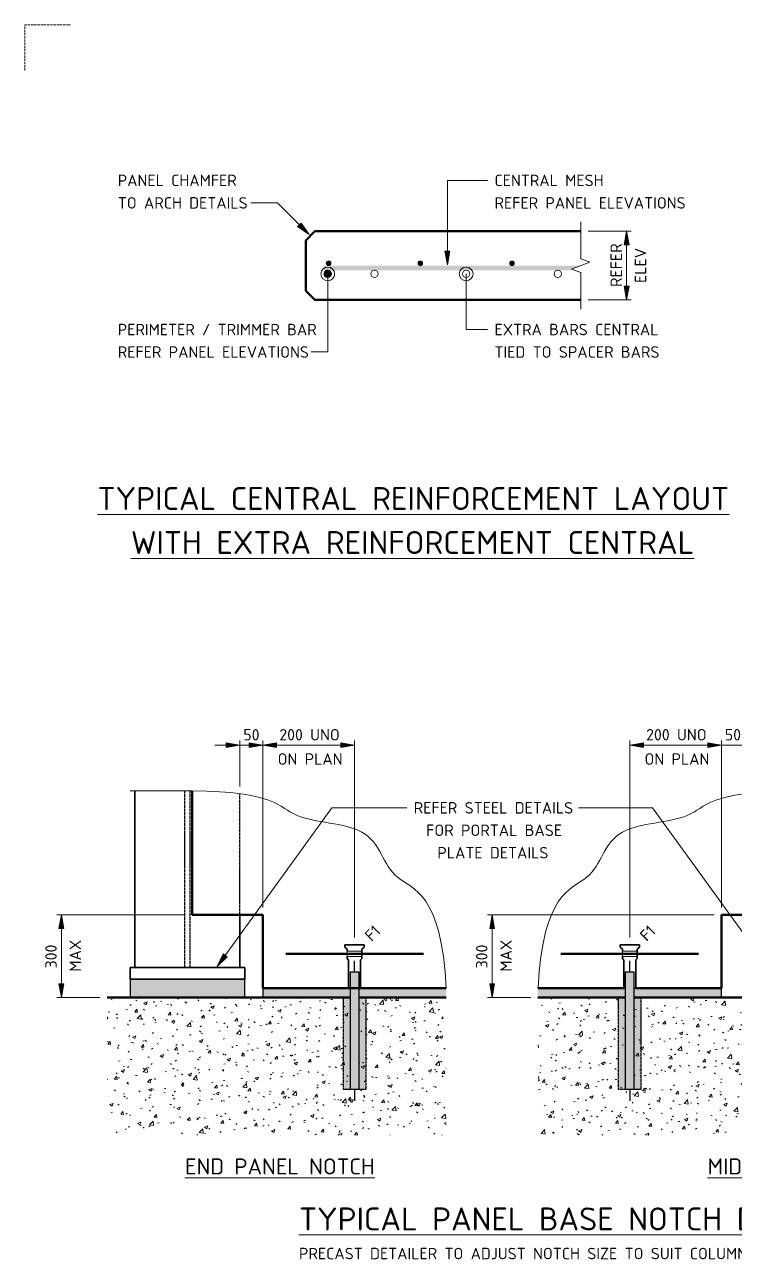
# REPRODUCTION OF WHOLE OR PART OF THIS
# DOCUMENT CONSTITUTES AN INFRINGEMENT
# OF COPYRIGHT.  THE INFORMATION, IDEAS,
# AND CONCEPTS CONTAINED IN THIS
# Model space of a CAD drawing. Header units: millimetres. Extents: x 1317 to 9218, y 3460 to 6153.
# Drawn here: x 1317 to 2864, y 3460 to 6151 of the extents above; entities that cross this region are included whole.
import ezdxf

# ---------------------------------------------------------------- set-up
doc = ezdxf.new("R2010")
doc.units = ezdxf.units.MM
doc.linetypes.add('Dash', pattern=[7, 5, -2])
doc.linetypes.add('Hidden', pattern=[4, 3, -1])
for name, color, linetype, lineweight in [('A-000-T_TEXT', 231, 'Continuous', 13), ('A-010-D_DIM', 211, 'Continuous', 13), ('A-010-D_DIM-10', 211, 'Continuous', 13), ('A-010-M_LINE', 90, 'Continuous', 13), ('Z-000-T_TEXT', 131, 'Continuous', 18), ('Z-060-M_DETAIL', 92, 'Continuous', 25), ('Z-200_P_REF_PLANE', 111, 'Dash', 13)]:
    doc.layers.add(name, color=color, linetype=linetype, lineweight=lineweight)
doc.styles.add('ISOCPEUR', font='isocpeur.ttf', dxfattribs={"height": 25})
doc.styles.add('ISOCPEUR_1', font='isocpeur.ttf', dxfattribs={"height": 25})
doc.styles.add('ISOCPEUR_2', font='isocpeur.ttf', dxfattribs={"height": 50})
doc.styles.add('ISOCPEUR_3', font='isocpeur.ttf', dxfattribs={"height": 35})
doc.dimstyles.new('2_5___Arrow_Tick', dxfattribs={"dimscale": 304.8, "dimtxt": 24.899529, "dimasz": 0.098425, "dimexe": 0.032808, "dimexo": 0.052493, "dimgap": 0.008202, "dimtad": 1, "dimdec": 0, "dimzin": 0, "dimdsep": 46, "dimtxsty": 'ISOCPEUR', "dimsah": 1, "dimcen": 0.09, "dimadec": 0, "dimazin": 0, "dimtfac": 1, "dimtdec": 4, "dimtix": 1, "dimtmove": 0, "dimatfit": 3, "dimfxl": 1, "dimtvp": 1, "dimtolj": 1, "dimtzin": 0, "dimlwd": 18, "dimlwe": 18, "dimarcsym": 2})
doc.dimstyles.new('2_5___Arrow_Tick_1', dxfattribs={"dimscale": 304.8, "dimtxt": 24.899529, "dimasz": 0.098425, "dimexe": 0.032808, "dimexo": 0.052493, "dimgap": 0.008202, "dimtad": 1, "dimdec": 0, "dimzin": 0, "dimdsep": 46, "dimtxsty": 'ISOCPEUR_1', "dimsah": 1, "dimcen": 0.09, "dimadec": 0, "dimazin": 0, "dimtfac": 1, "dimtdec": 4, "dimtix": 1, "dimtmove": 0, "dimatfit": 3, "dimfxl": 1, "dimtvp": 1, "dimtolj": 1, "dimtzin": 0, "dimlwd": 18, "dimlwe": 18, "dimarcsym": 2})
pattern_1 = [(50, (0, 0), (72.87376, -6.3761), [7.62, -83.82]), (355, (0, 0), (-14.097, 76.4224), [6.096, -67.056]), (100.451, (6.07, -0.53), (58.777, 70.0469), [6.476, -71.236]), (46.184, (0, 20.32), (108.4314, -16.8175), [11.43, -125.73]), (96.636, (9.04, 18.92), (94.961, 98.9709), [9.714, -106.854]), (351.184, (0, 20.32), (94.9623, 98.9702), [9.144, -100.584]), (21, (10.16, 15.24), (60.64565, -40.90654), [7.62, -83.82]), (326, (10.16, 15.24), (24.7208, 73.6749), [6.096, -67.056]), (71.451, (15.214, 11.83), (85.3669, 32.7687), [6.476, -71.236]), (37.5, (0, 0), (1.23552, 33.82243), [3.353, -62.89, 3.353, -64.719, -67.31]), (37.5, (0, 0), (1.23552, 33.82243), [-134.315, 3.353, -63.957]), (7.5, (0, 0), (26.72815, 40.07255), [3.353, -35.458, 3.353, -61.366, -25.654]), (7.5, (0, 0), (26.72815, 40.07255), [-103.53, 3.353, -22.301]), (327.5, (-22.657, 0), (54.23632, -2.29212), [3.353, -22.047, 3.353, -75.895, -105.156]), (327.5, (-22.657, 0), (54.23632, -2.29212), [-104.648, 3.353, -101.803]), (317.5, (-32.817, 0), (59.2516, 10.17014), [3.353, -29.667, 3.353, -49.276, -74.676]), (317.5, (-32.817, 0), (59.2516, 10.17014), [-85.649, 3.353, -71.323])]

# ---------------------------------------------------------------- blocks, each defined once
blk = doc.blocks.new('FE1 - FE20095 ELEVATION-4128133-S-3901 - _INDUSTRIAL_ TYPICAL PRECAST PANEL DETAILS')
at = {"layer": 'Z-060-M_DETAIL', "lineweight": 35}
for p, q in [((13, 0), (10, 0)), ((13, -61.4), (13, 0)), ((-10, 0), (-13, 0)), ((-13, 0), (-13, -62)), ((-13, -62), (-16, -65)), ((-16, -65), (-16, -69)), ((-16, -69), (-16, -81)), ((16, -65), (13, -61.4)), ((16, -69), (16, -65)), ((-16, -85), (-21, -90)), ((-21, -90), (-21, -95)), ((-21, -95), (21, -95)), ((-16, -81), (-16, -85)), ((16, -85), (16, -81)), ((21, -90), (16, -85)), ((21, -95), (21, -90))]:
    blk.add_line(p, q, dxfattribs=at)
at = {"layer": 'Z-060-M_DETAIL', "lineweight": 18}
for p, q in [((16, -69), (-16, -69)), ((16, -81), (16, -69)), ((-16, -81), (16, -81))]:
    blk.add_line(p, q, dxfattribs=at)
blk = doc.blocks.new('NRP_Bolt Detailed Section _v2_ - M20-4121778-S-3901 - _INDUSTRIAL_ TYPICAL PRECAST PANEL DETAILS')
at = {"layer": 'Z-060-M_DETAIL'}
blk.add_hatch(color=256, dxfattribs=at).paths.add_polyline_path([(0, 10), (0, -10), (255, -10), (255, 10)])
for p, q in [((0, 0), (-25, 0)), ((255, 10), (0, 10)), ((0, 10), (0, -10)), ((255, -10), (255, 10)), ((0, -10), (255, -10)), ((255, 0), (280, 0))]:
    blk.add_line(p, q, dxfattribs=at)
blk = doc.blocks.new('NRP_Reinft Bar Section BN - R10-4129583-S-3901 - _INDUSTRIAL_ TYPICAL PRECAST PANEL DETAILS')
at = {"layer": 'Z-060-M_DETAIL', "lineweight": 13}
blk.add_hatch(color=256, dxfattribs=at).paths.add_polyline_path([(0, 5), (-1.3, 4.8), (-2.5, 4.3), (-3.5, 3.5), (-4.3, 2.5), (-4.8, 1.3), (-5, 0), (-4.8, -1.3), (-4.3, -2.5), (-3.5, -3.5), (-2.5, -4.3), (-1.3, -4.8), (0, -5), (1.3, -4.8), (2.5, -4.3), (3.5, -3.5), (4.3, -2.5), (4.8, -1.3), (5, 0), (4.8, 1.3), (4.3, 2.5), (3.5, 3.5), (2.5, 4.3), (1.3, 4.8), (0.4, 4.9)])
for start, end in [(0, 180), (180, 0)]:
    blk.add_arc((0, 0), 5, start, end, dxfattribs=at)
blk = doc.blocks.new('NRP_Reinft Bar Section BN - N16-4128137-S-3901 - _INDUSTRIAL_ TYPICAL PRECAST PANEL DETAILS')
at = {"layer": 'Z-060-M_DETAIL', "lineweight": 13}
blk.add_hatch(color=256, dxfattribs=at).paths.add_polyline_path([(0, -8), (2.1, -7.7), (4, -6.9), (5.7, -5.7), (6.9, -4), (7.7, -2.1), (8, 0), (7.7, 2.1), (6.9, 4), (5.7, 5.7), (4, 6.9), (2.1, 7.7), (0, 8), (-2.1, 7.7), (-4, 6.9), (-5.7, 5.7), (-6.9, 4), (-7.7, 2.1), (-8, 0), (-7.7, -2.1), (-6.9, -4), (-5.7, -5.7), (-4, -6.9), (-2.1, -7.7)])
for start, end in [(360, 180), (180, 360)]:
    blk.add_arc((0, 0), 8, start, end, dxfattribs=at)
blk = doc.blocks.new('NRP_Break Line _v2_ - Section-3988886-S-3901 - _INDUSTRIAL_ TYPICAL PRECAST PANEL DETAILS')
at = {"layer": 'Z-060-M_DETAIL', "lineweight": 18}
for p, q in [((0, 0), (60, 0)), ((90, 0), (150, 0))]:
    blk.add_line(p, q, dxfattribs=at)
blk = doc.blocks.new('DIMBLOCK7-S-3901 - _INDUSTRIAL_ TYPICAL PRECAST PANEL DETAILS')
at = {"layer": 'A-010-D_DIM-10', "lineweight": 18}
for points in [[(1786.2, 4580.9), (1756.2, 4586.2), (1756.2, 4575.6)], [(1836.2, 4580.9), (1866.2, 4575.6), (1866.2, 4586.2)]]:
    blk.add_hatch(color=256, dxfattribs=at).paths.add_polyline_path(points)
for p, q in [((1731.7, 4580.9), (1836.2, 4580.9)), ((1786.2, 4580.9), (1756.2, 4586.2)), ((1756.2, 4586.2), (1756.2, 4575.6)), ((1756.2, 4575.6), (1786.2, 4580.9)), ((1786.2, 4580.9), (1786.2, 4590.9)), ((1786.2, 4580.9), (1786.2, 4490.5)), ((1836.2, 4580.9), (1836.2, 4590.9)), ((1866.2, 4586.2), (1836.2, 4580.9)), ((1836.2, 4580.9), (1866.2, 4575.6)), ((1836.2, 4580.9), (1836.2, 4226.9)), ((1866.2, 4575.6), (1866.2, 4586.2))]:
    blk.add_line(p, q, dxfattribs=at)
at = {"layer": 'A-010-D_DIM-10', "color": 0, "lineweight": 18, "insert": (1793.5, 4616), "char_height": 25, "width": 42.521, "attachment_point": 1, "line_spacing_factor": 1.149209, "style": 'ISOCPEUR'}
blk.add_mtext('50', dxfattribs=at)
blk = doc.blocks.new('DIMBLOCK8-S-3901 - _INDUSTRIAL_ TYPICAL PRECAST PANEL DETAILS')
at = {"layer": 'A-010-D_DIM-10', "lineweight": 18}
for points in [[(1836.2, 4580.9), (1806.2, 4586.2), (1806.2, 4575.6)], [(1836.2, 4580.9), (1866.2, 4575.6), (1866.2, 4586.2)], [(2036.2, 4580.9), (2006.2, 4586.2), (2006.2, 4575.6)]]:
    blk.add_hatch(color=256, dxfattribs=at).paths.add_polyline_path(points)
for p, q in [((1836.2, 4580.9), (1806.2, 4586.2)), ((1806.2, 4586.2), (1806.2, 4575.6)), ((1806.2, 4575.6), (1836.2, 4580.9)), ((1836.2, 4580.9), (1836.2, 4590.9)), ((1866.2, 4586.2), (1836.2, 4580.9)), ((1836.2, 4580.9), (2036.2, 4580.9)), ((1836.2, 4580.9), (1866.2, 4575.6)), ((1836.2, 4580.9), (1836.2, 4226.9)), ((1866.2, 4575.6), (1866.2, 4586.2)), ((2036.2, 4580.9), (2006.2, 4586.2)), ((2006.2, 4586.2), (2006.2, 4575.6)), ((2006.2, 4575.6), (2036.2, 4580.9)), ((2036.2, 4580.9), (2036.2, 4590.9)), ((2036.2, 4580.9), (2036.2, 4161.9))]:
    blk.add_line(p, q, dxfattribs=at)
at = {"layer": 'A-010-D_DIM-10', "color": 0, "lineweight": 18, "char_height": 25, "attachment_point": 1, "line_spacing_factor": 1.149209, "style": 'ISOCPEUR'}
for s, insert, width in [('200 UNO', (1872, 4616), 153.994), ('ON PLAN', (1868.4, 4563.1), 162.613)]:
    blk.add_mtext(s, dxfattribs=dict(at, insert=insert, width=width))
blk = doc.blocks.new('DIMBLOCK9-S-3901 - _INDUSTRIAL_ TYPICAL PRECAST PANEL DETAILS')
at = {"layer": 'A-010-D_DIM-10', "lineweight": 18}
for points in [[(1396.7, 4210.9), (1391.4, 4180.9), (1402, 4180.9)], [(1396.7, 4030.9), (1402, 4060.9), (1391.4, 4060.9)]]:
    blk.add_hatch(color=256, dxfattribs=at).paths.add_polyline_path(points)
for p, q in [((1396.7, 4210.9), (1386.7, 4210.9)), ((1396.7, 4210.9), (1391.4, 4180.9)), ((1396.7, 4210.9), (1396.7, 4030.9)), ((1402, 4180.9), (1396.7, 4210.9)), ((1396.7, 4210.9), (1665.7, 4210.9)), ((1391.4, 4180.9), (1402, 4180.9)), ((1402, 4060.9), (1391.4, 4060.9)), ((1391.4, 4060.9), (1396.7, 4030.9)), ((1396.7, 4030.9), (1402, 4060.9)), ((1396.7, 4030.9), (1386.7, 4030.9)), ((1396.7, 4030.9), (1480.7, 4030.9))]:
    blk.add_line(p, q, dxfattribs=at)
at = {"layer": 'A-010-D_DIM-10', "color": 0, "lineweight": 18, "char_height": 25, "attachment_point": 1, "rotation": 90, "line_spacing_factor": 1.149209}
for s, insert, width, style in [('\u200c300', (1361.5, 4094.3), 63.781, 'ISOCPEUR_1'), ('MAX', (1414.4, 4087.1), 81.019, 'ISOCPEUR')]:
    blk.add_mtext(s, dxfattribs=dict(at, insert=insert, width=width, style=style))
blk = doc.blocks.new('DIMBLOCK10-S-3901 - _INDUSTRIAL_ TYPICAL PRECAST PANEL DETAILS')
at = {"layer": 'A-010-D_DIM-10', "lineweight": 18}
for points in [[(2629.5, 5700.9), (2624.2, 5670.9), (2634.8, 5670.9)], [(2629.5, 5550.9), (2634.8, 5580.9), (2624.2, 5580.9)]]:
    blk.add_hatch(color=256, dxfattribs=at).paths.add_polyline_path(points)
for p, q in [((2629.5, 5700.9), (2545.5, 5700.9)), ((2629.5, 5700.9), (2624.2, 5670.9)), ((2629.5, 5550.9), (2629.5, 5700.9)), ((2634.8, 5670.9), (2629.5, 5700.9)), ((2629.5, 5700.9), (2639.5, 5700.9)), ((2624.2, 5670.9), (2634.8, 5670.9)), ((2634.8, 5580.9), (2624.2, 5580.9)), ((2624.2, 5580.9), (2629.5, 5550.9)), ((2629.5, 5550.9), (2634.8, 5580.9)), ((2629.5, 5550.9), (2545.5, 5550.9)), ((2629.5, 5550.9), (2639.5, 5550.9))]:
    blk.add_line(p, q, dxfattribs=at)
at = {"layer": 'A-010-D_DIM-10', "color": 0, "lineweight": 18, "char_height": 25, "attachment_point": 1, "rotation": 90, "line_spacing_factor": 1.149209, "style": 'ISOCPEUR'}
for s, insert, width in [('REFER', (2594.3, 5579.2), 112.048), ('ELEV', (2647.2, 5588), 90.788)]:
    blk.add_mtext(s, dxfattribs=dict(at, insert=insert, width=width))
blk = doc.blocks.new('DIMBLOCK12-S-3901 - _INDUSTRIAL_ TYPICAL PRECAST PANEL DETAILS')
at = {"layer": 'A-010-D_DIM-10', "lineweight": 18}
for points in [[(2336.2, 4210.9), (2330.9, 4180.9), (2341.5, 4180.9)], [(2336.2, 4030.9), (2341.5, 4060.9), (2330.9, 4060.9)]]:
    blk.add_hatch(color=256, dxfattribs=at).paths.add_polyline_path(points)
for p, q in [((2336.2, 4210.9), (2326.2, 4210.9)), ((2336.2, 4210.9), (2330.9, 4180.9)), ((2336.2, 4210.9), (2336.2, 4030.9)), ((2341.5, 4180.9), (2336.2, 4210.9)), ((2336.2, 4210.9), (2820.2, 4210.9)), ((2330.9, 4180.9), (2341.5, 4180.9)), ((2341.5, 4060.9), (2330.9, 4060.9)), ((2330.9, 4060.9), (2336.2, 4030.9)), ((2336.2, 4030.9), (2341.5, 4060.9)), ((2336.2, 4030.9), (2326.2, 4030.9)), ((2336.2, 4030.9), (2420.2, 4030.9))]:
    blk.add_line(p, q, dxfattribs=at)
at = {"layer": 'A-010-D_DIM-10', "color": 0, "lineweight": 18, "char_height": 25, "attachment_point": 1, "rotation": 90, "line_spacing_factor": 1.149209}
for s, insert, width, style in [('\u200c300', (2301, 4094.3), 63.781, 'ISOCPEUR_1'), ('MAX', (2353.9, 4087.1), 81.019, 'ISOCPEUR')]:
    blk.add_mtext(s, dxfattribs=dict(at, insert=insert, width=width, style=style))
blk = doc.blocks.new('DIMBLOCK21-S-3901 - _INDUSTRIAL_ TYPICAL PRECAST PANEL DETAILS')
at = {"layer": 'A-010-D_DIM-10', "lineweight": 18}
for points in [[(2836.2, 4580.9), (2806.2, 4586.2), (2806.2, 4575.6)], [(2886.2, 4580.9), (2916.2, 4575.6), (2916.2, 4586.2)]]:
    blk.add_hatch(color=256, dxfattribs=at).paths.add_polyline_path(points)
for p, q in [((2781.7, 4580.9), (2940.6, 4580.9)), ((2836.2, 4580.9), (2806.2, 4586.2)), ((2806.2, 4586.2), (2806.2, 4575.6)), ((2806.2, 4575.6), (2836.2, 4580.9)), ((2836.2, 4580.9), (2836.2, 4590.9)), ((2836.2, 4580.9), (2836.2, 4226.9)), ((2886.2, 4580.9), (2886.2, 4590.9)), ((2916.2, 4586.2), (2886.2, 4580.9)), ((2886.2, 4580.9), (2916.2, 4575.6)), ((2886.2, 4580.9), (2886.2, 4490.5)), ((2916.2, 4575.6), (2916.2, 4586.2))]:
    blk.add_line(p, q, dxfattribs=at)
at = {"layer": 'A-010-D_DIM-10', "color": 0, "lineweight": 18, "insert": (2843.5, 4616), "char_height": 25, "width": 42.521, "attachment_point": 1, "line_spacing_factor": 1.149209, "style": 'ISOCPEUR'}
blk.add_mtext('50', dxfattribs=at)
blk = doc.blocks.new('DIMBLOCK23-S-3901 - _INDUSTRIAL_ TYPICAL PRECAST PANEL DETAILS')
at = {"layer": 'A-010-D_DIM-10', "lineweight": 18}
for points in [[(2636.2, 4580.9), (2666.2, 4575.6), (2666.2, 4586.2)], [(2836.2, 4580.9), (2806.2, 4586.2), (2806.2, 4575.6)]]:
    blk.add_hatch(color=256, dxfattribs=at).paths.add_polyline_path(points)
for p, q in [((2636.2, 4580.9), (2636.2, 4590.9)), ((2666.2, 4586.2), (2636.2, 4580.9)), ((2636.2, 4580.9), (2836.2, 4580.9)), ((2636.2, 4580.9), (2666.2, 4575.6)), ((2636.2, 4580.9), (2636.2, 4161.9)), ((2666.2, 4575.6), (2666.2, 4586.2)), ((2836.2, 4580.9), (2806.2, 4586.2)), ((2806.2, 4586.2), (2806.2, 4575.6)), ((2806.2, 4575.6), (2836.2, 4580.9)), ((2836.2, 4580.9), (2836.2, 4590.9)), ((2836.2, 4580.9), (2836.2, 4226.9))]:
    blk.add_line(p, q, dxfattribs=at)
at = {"layer": 'A-010-D_DIM-10', "color": 0, "lineweight": 18, "char_height": 25, "attachment_point": 1, "line_spacing_factor": 1.149209, "style": 'ISOCPEUR'}
for s, insert, width in [('200 UNO', (2672, 4616), 153.994), ('ON PLAN', (2668.4, 4563.1), 162.613)]:
    blk.add_mtext(s, dxfattribs=dict(at, insert=insert, width=width))

msp = doc.modelspace()

# ---------------------------------------------------------------- hatches: boundary and pattern name
at = {"layer": 'A-000-T_TEXT', "lineweight": 18}
for points in [[(1936.9, 5693.5), (1919.5, 5718.4), (1912, 5711)], [(2238.5, 5627.2), (2243.8, 5657.2), (2233.2, 5657.2)], [(1736.2, 4098.3), (1758, 4119.5), (1749.5, 4125.7)]]:
    msp.add_hatch(color=7, dxfattribs=at).paths.add_polyline_path(points)
at = {"layer": 'Z-060-M_DETAIL'}
for color, points in [(7, [(2375.2, 5615.9), (2516.2, 5615.9), (2509.5, 5618.4), (2528, 5625.3), (2528, 5625.9), (1969.5, 5625.9), (1969.5, 5615.9), (2273, 5615.9)]), (9, [(1546.7, 4070.9), (1546.7, 4030.9), (1796.7, 4030.9), (1796.7, 4070.9)])]:
    msp.add_hatch(color=color, dxfattribs=at).paths.add_polyline_path(points)
h = msp.add_hatch(color=9, dxfattribs=at)
h.paths.add_polyline_path([(2236.2, 4030.9), (2236.2, 4050.9), (2046.2, 4050.9), (2046.2, 4030.9), (2049.2, 4030.9)])
h.paths.add_polyline_path([(2026.2, 4030.9), (2026.2, 4050.9), (1836.2, 4050.9), (1836.2, 4030.9), (2023.2, 4030.9)])
h = msp.add_hatch(color=9, dxfattribs=at)
h.paths.add_polyline_path([(2435.2, 4030.9), (2626.2, 4030.9), (2626.2, 4050.9), (2435.2, 4050.9)])
h.paths.add_polyline_path([(2649.2, 4030.9), (2836.2, 4030.9), (2836.2, 4050.9), (2646.2, 4050.9), (2646.2, 4030.9)])
at = {"layer": 'Z-060-M_DETAIL', "lineweight": 18}
h = msp.add_hatch(dxfattribs=at)
h.set_pattern_fill('FP_1', color=8, style=0, pattern_type=2)
h.set_pattern_definition(pattern_1)
h.paths.add_polyline_path([(2236.2, 3730.9), (2236.2, 4030.9), (2046.2, 4030.9), (2046.2, 3830.9), (2026.2, 3830.9), (2026.2, 4030.9), (1496.7, 4030.9), (1496.7, 3730.9), (2046.2, 3730.9)])
at = {"layer": 'Z-060-M_DETAIL'}
h = msp.add_hatch(color=9, dxfattribs=at)
h.paths.add_polyline_path([(2026.2, 3830.9), (2026.2, 4030.9), (2011.2, 4030.9), (2011.2, 3830.9)])
h.paths.add_polyline_path([(2061.2, 3830.9), (2061.2, 4030.9), (2046.2, 4030.9), (2046.2, 3830.9)])
at = {"layer": 'Z-060-M_DETAIL', "lineweight": 18}
h = msp.add_hatch(dxfattribs=at)
h.set_pattern_fill('FP_1', color=8, style=0, pattern_type=2)
h.set_pattern_definition(pattern_1)
h.paths.add_polyline_path([(3565.2, 3730.9), (3565.2, 4030.9), (2646.2, 4030.9), (2646.2, 3830.9), (2626.2, 3830.9), (2626.2, 4030.9), (2436.2, 4030.9), (2436.2, 3730.9), (3429.4, 3730.9)])
at = {"layer": 'Z-060-M_DETAIL'}
h = msp.add_hatch(color=9, dxfattribs=at)
h.paths.add_polyline_path([(2626.2, 3830.9), (2626.2, 4030.9), (2611.2, 4030.9), (2611.2, 3830.9)])
h.paths.add_polyline_path([(2661.2, 3830.9), (2661.2, 4030.9), (2646.2, 4030.9), (2646.2, 3830.9)])

# ---------------------------------------------------------------- linework, layer by layer
at = {"layer": 'A-000-T_TEXT', "color": 250, "lineweight": 18}
for p, q in [((2238.5, 5811.5), (2326.3, 5811.5)), ((2238.5, 5627.2), (2238.5, 5811.5)), ((1810.5, 5762.5), (1809.8, 5762.5)), ((1868, 5762.5), (1810.5, 5762.5)), ((1936.9, 5693.5), (1868, 5762.5)), ((1919.5, 5718.4), (1912, 5711)), ((1912, 5711), (1936.9, 5693.5)), ((1936.9, 5693.5), (1919.5, 5718.4)), ((2243.8, 5657.2), (2233.2, 5657.2)), ((2233.2, 5657.2), (2238.5, 5627.2)), ((2238.5, 5627.2), (2243.8, 5657.2)), ((1977.5, 5607.6), (1977.5, 5437.6)), ((2279.4, 5607.7), (2279.4, 5486.5)), ((2279.4, 5486.5), (2326.3, 5486.5)), ((1953.4, 5437.6), (1941.5, 5437.6)), ((1977.5, 5437.6), (1953.4, 5437.6)), ((1736.2, 4098.3), (1986.2, 4444.2)), ((1986.2, 4444.2), (2148.1, 4444.2)), ((2148.1, 4444.2), (2150.1, 4444.2)), ((2524.3, 4444.2), (2524.1, 4444.2)), ((2686.2, 4444.2), (2524.3, 4444.2)), ((2936.2, 4098.3), (2686.2, 4444.2)), ((1749.5, 4125.7), (1736.2, 4098.3)), ((1736.2, 4098.3), (1758, 4119.5)), ((1758, 4119.5), (1749.5, 4125.7))]:
    msp.add_line(p, q, dxfattribs=at)
for centre in [(1977.5, 5607.6), (2279.4, 5607.7)]:
    msp.add_circle(centre, 15, dxfattribs=at)
at = {"layer": 'A-010-M_LINE', "lineweight": 50}
for p, q in [((1949.5, 5700.9), (1929.5, 5680.9)), ((1929.5, 5680.9), (1929.5, 5570.9)), ((2529.5, 5700.9), (1949.5, 5700.9)), ((1949.5, 5550.9), (1929.5, 5570.9)), ((1949.5, 5550.9), (2529.5, 5550.9)), ((1681.7, 4210.9), (1681.7, 4480.9)), ((1836.2, 4210.9), (1681.7, 4210.9)), ((1836.2, 4050.9), (1836.2, 4210.9)), ((3165.2, 4210.9), (2836.2, 4210.9)), ((2836.2, 4050.9), (2836.2, 4210.9)), ((2186.2, 4125.9), (1886.2, 4125.9)), ((2786.2, 4125.9), (2486.2, 4125.9)), ((1836.2, 4050.9), (2236.2, 4050.9)), ((2623.2, 4050.9), (2436.2, 4050.9)), ((2836.2, 4050.9), (2649.2, 4050.9)), ((2026.2, 4030.9), (1496.7, 4030.9)), ((2026.2, 4030.9), (2011.2, 4030.9)), ((2236.2, 4030.9), (2046.2, 4030.9)), ((2061.2, 4030.9), (2046.2, 4030.9)), ((2626.2, 4030.9), (2436.2, 4030.9)), ((2626.2, 4030.9), (2611.2, 4030.9)), ((3565.2, 4030.9), (2646.2, 4030.9)), ((2661.2, 4030.9), (2646.2, 4030.9))]:
    msp.add_line(p, q, dxfattribs=at)
at = {"layer": 'A-010-M_LINE', "lineweight": 35}
for p, q in [((1557.2, 4095.9), (1557.2, 4480.9)), ((1786.2, 4095.9), (1786.2, 4210.9)), ((1546.7, 4095.9), (1796.7, 4095.9)), ((1546.7, 4070.9), (1546.7, 4095.9)), ((1796.7, 4070.9), (1796.7, 4095.9)), ((1546.7, 4070.9), (1796.7, 4070.9))]:
    msp.add_line(p, q, dxfattribs=at)
at = {"layer": 'A-010-M_LINE', "linetype": 'Hidden', "lineweight": 25}
for p, q in [((1665.7, 4095.9), (1665.7, 4480.9)), ((1677.7, 4095.9), (1677.7, 4480.9)), ((1786.2, 4210.9), (1786.2, 4474.5)), ((2011.2, 4030.9), (2011.2, 3830.9)), ((2061.2, 3830.9), (2061.2, 4030.9)), ((2611.2, 4030.9), (2611.2, 3830.9)), ((2661.2, 3830.9), (2661.2, 4030.9)), ((2011.2, 3830.9), (2026.2, 3830.9)), ((2046.2, 3830.9), (2061.2, 3830.9)), ((2611.2, 3830.9), (2626.2, 3830.9)), ((2646.2, 3830.9), (2661.2, 3830.9))]:
    msp.add_line(p, q, dxfattribs=at)
at = {"layer": 'A-010-M_LINE', "lineweight": 25}
for p, q in [((1796.7, 4070.9), (1546.7, 4070.9)), ((1546.7, 4070.9), (1546.7, 4030.9)), ((1796.7, 4030.9), (1796.7, 4070.9)), ((2023.2, 4050.9), (1836.2, 4050.9)), ((1836.2, 4050.9), (1836.2, 4030.9)), ((2236.2, 4050.9), (2049.2, 4050.9)), ((2623.2, 4050.9), (2435.2, 4050.9)), ((2836.2, 4050.9), (2649.2, 4050.9)), ((2836.2, 4030.9), (2836.2, 4050.9)), ((1546.7, 4030.9), (1796.7, 4030.9)), ((1836.2, 4030.9), (2026.2, 4030.9)), ((2046.2, 4030.9), (2236.2, 4030.9)), ((2435.2, 4030.9), (2626.2, 4030.9)), ((2646.2, 4030.9), (2836.2, 4030.9))]:
    msp.add_line(p, q, dxfattribs=at)
at = {"layer": 'A-010-M_LINE', "lineweight": 18}
for centre in [(2079.5, 5607.9), (2279.5, 5607.9), (2479.5, 5607.9)]:
    msp.add_circle(centre, 8, dxfattribs=at)
msp.add_open_spline([(1681.7, 4480.9), (1546.7, 4480.9)], degree=1, dxfattribs=at)
for points in [[(1681.7, 4480.9), (1863, 4480.9), (1875.2, 4411.7), (2090.8, 4411.7), (2099.8, 4272), (2225.2, 4260.6), (2236.2, 4050.9)], [(2990.7, 4480.9), (2809.3, 4480.9), (2797.1, 4411.7), (2581.6, 4411.7), (2572.5, 4272), (2447.2, 4260.6), (2436.2, 4050.9)]]:
    msp.add_open_spline(points, degree=3, knots=[0, 0, 0, 0, 0.510831, 0.976479, 1.503025, 2.023452, 2.023452, 2.023452, 2.023452], dxfattribs=at)
at = {"layer": 'Z-000-T_TEXT'}
for p, q in [((2529.5, 5700.9), (2529.5, 5720.9)), ((2549.5, 5633.4), (2509.5, 5618.4)), ((2529.5, 5640.9), (2549.5, 5633.4)), ((2509.5, 5618.4), (2529.5, 5610.9)), ((2529.5, 5550.9), (2529.5, 5530.9))]:
    msp.add_line(p, q, dxfattribs=at)
at = {"layer": 'Z-200_P_REF_PLANE'}
for p, q in [((1316.7, 6050.9), (1316.7, 6150.9)), ((1316.7, 6150.9), (1416.7, 6150.9))]:
    msp.add_line(p, q, dxfattribs=at)

# ---------------------------------------------------------------- block references
at = {"layer": 'Z-060-M_DETAIL', "lineweight": 18, "rotation": 270}
msp.add_blockref('NRP_Break Line _v2_ - Section-3988886-S-3901 - _INDUSTRIAL_ TYPICAL PRECAST PANEL DETAILS', (2529.5, 5700.9), dxfattribs=at)
at = {"layer": 'Z-060-M_DETAIL', "lineweight": 13}
for name, p, rotation in [('NRP_Reinft Bar Section BN - R10-4129583-S-3901 - _INDUSTRIAL_ TYPICAL PRECAST PANEL DETAILS', (1979.5, 5630.9), 269.9999999999998), ('NRP_Reinft Bar Section BN - R10-4129583-S-3901 - _INDUSTRIAL_ TYPICAL PRECAST PANEL DETAILS', (2179.5, 5630.9), 269.9999999999998), ('NRP_Reinft Bar Section BN - R10-4129583-S-3901 - _INDUSTRIAL_ TYPICAL PRECAST PANEL DETAILS', (2379.5, 5630.9), 269.9999999999998), ('NRP_Reinft Bar Section BN - N16-4128137-S-3901 - _INDUSTRIAL_ TYPICAL PRECAST PANEL DETAILS', (1977.5, 5607.9), 90.0000000000005)]:
    msp.add_blockref(name, p, dxfattribs=dict(at, rotation=rotation))
at = {"layer": 'Z-060-M_DETAIL', "lineweight": 35, "rotation": 180}
for p in [(2036.2, 4050.9), (2636.2, 4050.9)]:
    msp.add_blockref('FE1 - FE20095 ELEVATION-4128133-S-3901 - _INDUSTRIAL_ TYPICAL PRECAST PANEL DETAILS', p, dxfattribs=at)
at = {"layer": 'Z-060-M_DETAIL', "rotation": 269.9999999999998}
for p in [(2036.2, 4085.9), (2636.2, 4085.9)]:
    msp.add_blockref('NRP_Bolt Detailed Section _v2_ - M20-4121778-S-3901 - _INDUSTRIAL_ TYPICAL PRECAST PANEL DETAILS', p, dxfattribs=at)

# ---------------------------------------------------------------- texts
at = {"layer": 'A-000-T_TEXT', "color": 7, "lineweight": 18, "attachment_point": 1}
for s, insert, char_height, width, style in [('PANEL CHAMFER', (1519.7, 5824), 25, 304.641, 'ISOCPEUR'), ('CENTRAL MESH', (2341.3, 5824), 25, 279.789, 'ISOCPEUR'), ('TO ARCH DETAILS', (1519.7, 5775), 25, 333.502, 'ISOCPEUR'), ('REFER PANEL ELEVATIONS', (2341.3, 5775), 25, 493.038, 'ISOCPEUR'), ('PERIMETER / TRIMMER BAR', (1519.7, 5499), 25, 506.666, 'ISOCPEUR'), ('EXTRA BARS CENTRAL', (2341.3, 5499), 25, 424.894, 'ISOCPEUR'), ('REFER PANEL ELEVATIONS', (1519.7, 5450.1), 25, 493.038, 'ISOCPEUR'), ('TIED TO SPACER BARS', (2341.3, 5450.1), 25, 424.093, 'ISOCPEUR'), ('\\LTYPICAL CENTRAL REINFORCEMENT LAYOUT', (1475.5, 5143.3), 50, 1612.995, 'ISOCPEUR_2'), ('\\LWITH EXTRA REINFORCEMENT CENTRAL', (1548.3, 5047.4), 50, 1437.426, 'ISOCPEUR_2'), ('REFER STEEL DETAILS ', (2165.1, 4456.7), 25, 416.877, 'ISOCPEUR'), ('FOR PORTAL BASE ', (2192.2, 4407.8), 25, 367.173, 'ISOCPEUR'), ('PLATE DETAILS', (2216.7, 4358.8), 25, 288.608, 'ISOCPEUR'), ('\\LEND PANEL NOTCH', (1666.3, 3680.2), 35, 484.219, 'ISOCPEUR_3'), ('\\LMID PANEL NOTCH', (2805.8, 3680.2), 35, 471.392, 'ISOCPEUR_3'), ('\\LTYPICAL PANEL BASE NOTCH DETAILS', (1914.9, 3573.3), 50, 1418.987, 'ISOCPEUR_2'), ('PRECAST DETAILER TO ADJUST NOTCH SIZE TO SUIT COLUMN SIZES', (1914.9, 3485.4), 25, 1266.666, 'ISOCPEUR')]:
    msp.add_mtext(s, dxfattribs=dict(at, insert=insert, char_height=char_height, width=width, style=style))
at = {"layer": 'A-000-T_TEXT', "color": 7, "lineweight": 18, "char_height": 25, "width": 36.878, "attachment_point": 1, "rotation": 45, "style": 'ISOCPEUR'}
for insert in [(2055.8, 4168.9), (2655.8, 4168.9)]:
    msp.add_mtext('F1', dxfattribs=dict(at, insert=insert))

# ---------------------------------------------------------------- dimensions: what is measured, and where the dimension line sits
at = {"layer": 'A-010-D_DIM', "lineweight": 18}
for base, p1, p2, text, dimstyle, override, picture, middle in [((2629.5, 5700.9), (2529.5, 5550.9), (2529.5, 5700.9), 'REFER\\XELEV', '2_5___Arrow_Tick', {"dimpost": '<>', "dimfxl": 150}, 'DIMBLOCK10-S-3901 - _INDUSTRIAL_ TYPICAL PRECAST PANEL DETAILS', (2629.5, 5625.9)), ((1396.7, 4030.9), (1681.7, 4210.9), (1496.7, 4030.9), '\u200c300\\XMAX', '2_5___Arrow_Tick_1', {"dimpost": '<>', "dimfxl": 258.11819}, 'DIMBLOCK9-S-3901 - _INDUSTRIAL_ TYPICAL PRECAST PANEL DETAILS', (1396.7, 4120.9)), ((2336.2, 4030.9), (2836.2, 4210.9), (2436.2, 4030.9), '\u200c300\\XMAX', '2_5___Arrow_Tick_1', {"dimpost": '<>', "dimfxl": 438.634244}, 'DIMBLOCK12-S-3901 - _INDUSTRIAL_ TYPICAL PRECAST PANEL DETAILS', (2336.2, 4120.9))]:
    dim = msp.add_linear_dim(base=base, p1=p1, p2=p2, angle=90, text=text, dimstyle=dimstyle, override=override, dxfattribs=at)
    dim.commit()
    dim.dimension.update_dxf_attribs({"geometry": picture, "text_midpoint": middle})
for base, p1, p2, picture, middle in [((1836.2, 4580.9), (1786.2, 4474.5), (1836.2, 4210.9), 'DIMBLOCK7-S-3901 - _INDUSTRIAL_ TYPICAL PRECAST PANEL DETAILS', (1811.2, 4595.9)), ((2886.2, 4580.9), (2836.2, 4210.9), (2886.2, 4474.5), 'DIMBLOCK21-S-3901 - _INDUSTRIAL_ TYPICAL PRECAST PANEL DETAILS', (2861.2, 4595.9))]:
    dim = msp.add_linear_dim(base=base, p1=p1, p2=p2, dimstyle='2_5___Arrow_Tick', override={"dimpost": '<>', "dimfxl": 268.321633}, dxfattribs=at)
    dim.commit()
    dim.dimension.update_dxf_attribs({"geometry": picture, "text_midpoint": middle})
for base, p1, p2, picture, middle in [((2036.2, 4580.9), (1836.2, 4210.9), (2036.2, 4145.9), 'DIMBLOCK8-S-3901 - _INDUSTRIAL_ TYPICAL PRECAST PANEL DETAILS', (1936.2, 4580.9)), ((2836.2, 4580.9), (2636.2, 4145.9), (2836.2, 4210.9), 'DIMBLOCK23-S-3901 - _INDUSTRIAL_ TYPICAL PRECAST PANEL DETAILS', (2736.2, 4580.9))]:
    dim = msp.add_linear_dim(base=base, p1=p1, p2=p2, text='200 UNO\\XON PLAN', dimstyle='2_5___Arrow_Tick', override={"dimpost": '<>', "dimfxl": 210.297408}, dxfattribs=at)
    dim.commit()
    dim.dimension.update_dxf_attribs({"geometry": picture, "text_midpoint": middle})

doc.saveas('drawing.dxf')
